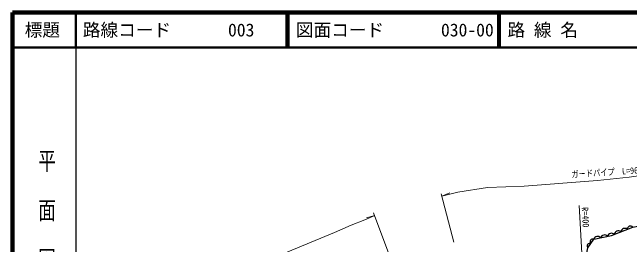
# Model space of a CAD drawing. Units: millimetres at full size, sheet at 1:1000; details may follow other scales. Extents: x 40000 to 680000, y 20000 to 380000.
# Drawn here: x 40000 to 215014, y 314098 to 380000 of the extents above; entities that cross this region are included whole.
import ezdxf
from ezdxf.enums import TextEntityAlignment as Align

# ---------------------------------------------------------------- set-up
doc = ezdxf.new("R2010")
doc.units = ezdxf.units.MM
doc.header["$LTSCALE"] = 1000
for name, color, linetype, lineweight in [('M-BGD', 7, 'Continuous', 25), ('M-STR-HTXT', 7, 'Continuous', 13), ('M-TTL', 2, 'Continuous', 140), ('M-TTL-BAND', 7, 'Continuous', 25), ('M-TTL-LINE', 7, 'Continuous', 50)]:
    doc.layers.add(name, color=color, linetype=linetype, lineweight=lineweight)
doc.layers.add('M-TTL-TXT', color=7, linetype='Continuous')
doc.styles.add('@ＭＳ ゴシック', font='')
doc.styles.add('ＭＳ ゴシック', font='')
doc.styles.get('@ＭＳ ゴシック').set_extended_font_data('@MS Gothic')
doc.styles.get('ＭＳ ゴシック').set_extended_font_data('MS Gothic')

msp = doc.modelspace()

# ---------------------------------------------------------------- linework, layer by layer
at = {"layer": 'M-BGD'}
msp.add_lwpolyline([(202788, 311223), (203151, 313176), (204823, 315659), (209855, 316687), (215881, 319087), (218694, 319587), (219807, 315612), (219854, 313199)], dxfattribs=at)
for centre, radius, start, end in [((213670, 317573), 1160, 52.20012, 171.22974), ((215236, 318525), 855, 41.0712, 182.35866), ((207881, 315683), 1160, 42.02765, 161.05727), ((209866, 316169), 1160, 46.44395, 165.4786), ((211812, 316833), 1160, 52.20012, 171.22974), ((204575, 314925), 776, 71.29415, 220.79415), ((205921, 315283), 1160, 42.02765, 161.05727), ((203739, 313683), 776, 71.29415, 220.79415)]:
    msp.add_arc(centre, radius, start, end, dxfattribs=at)
at = {"layer": 'M-STR-HTXT'}
for p, q in [((161600, 328536), (165141, 314842)), ((161772, 327871), (164042, 328807)), ((200738, 325230), (202243, 298604)), ((142731, 322332), (140360, 321696)), ((142437, 323130), (150368, 301606))]:
    msp.add_line(p, q, dxfattribs=at)
for points in [[(161772, 327871), (166254, 329022), (174707, 330313), (185078, 330734), (205924, 332323), (214857, 333207), (226998, 334939), (254786, 339560), (259950, 340154), (262372, 340578)], [(64527, 293871), (68504, 294811), (75072, 296566), (79092, 297788), (86486, 300083), (96606, 303667), (104851, 306578), (131380, 317540), (136045, 319634), (139980, 321163), (142731, 322332)]]:
    msp.add_lwpolyline(points, dxfattribs=at)
at = {"layer": 'M-TTL'}
for p, q in [((40000, 380000), (40000, 20000)), ((680000, 380000), (40000, 380000))]:
    msp.add_line(p, q, dxfattribs=at)
at = {"layer": 'M-TTL-BAND'}
msp.add_line((58000, 370000), (58000, 20000), dxfattribs=at)
at = {"layer": 'M-TTL-LINE'}
for p, q in [((58000, 380000), (58000, 370000)), ((117750, 380000), (117750, 370000)), ((118250, 380000), (118250, 370000)), ((177750, 380000), (177750, 370000)), ((178250, 380000), (178250, 370000)), ((40000, 370000), (680000, 370000))]:
    msp.add_line(p, q, dxfattribs=at)

# ---------------------------------------------------------------- texts
at = {"layer": 'M-STR-HTXT', "style": 'ＭＳ ゴシック', "width": 0.8}
for s, rotation, p in [('ガードパイプ\u3000L=96.0', 3.686, (209186, 333224)), ('R=400', 272.765, (201028, 321795))]:
    msp.add_text(s, height=1833, rotation=rotation, dxfattribs=at).set_placement(p, align=Align.BOTTOM_CENTER)
at = {"layer": 'M-TTL-BAND', "style": '@ＭＳ ゴシック', "width": 1.4}
msp.add_text('平  面  図', height=3666, rotation=270, dxfattribs=at).set_placement((49777, 306475), align=Align.MIDDLE_RIGHT)
at = {"layer": 'M-TTL-TXT', "style": 'ＭＳ ゴシック'}
msp.add_text('標題', height=3666, dxfattribs=at).set_placement((48500, 375000), align=Align.MIDDLE_CENTER)
for s, p in [('路線コード', (60000, 375000)), ('003', (101142, 375000)), ('図面コード', (120380, 375000)), ('030-00', (161521, 375000)), ('路 線 名', (180380, 375000))]:
    msp.add_text(s, height=3666, dxfattribs=at).set_placement(p, align=Align.MIDDLE_LEFT)

doc.saveas('drawing.dxf')
